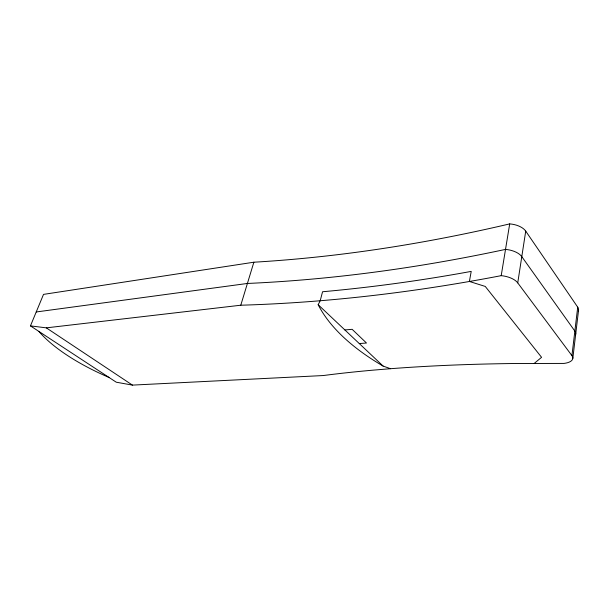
<?xml version="1.0" encoding="UTF-8"?>
<svg xmlns="http://www.w3.org/2000/svg" width="609" height="609" viewBox="0 0 609 609"><rect width="100%" height="100%" fill="white"/><g stroke="black" fill="none" stroke-linecap="round" stroke-linejoin="round"><path stroke-width="0.91" d="M571.927 355.641L577.72 307.172L525.727 231.131A17.25 9.394 6.6 0 0 509.703 223.891C425.676 243.63 340.081 257.12 253.869 262.213L43.521 294.383L30.45 325.884L116.258 382.201L132.442 385.109L323.204 375.547A899.653 190.236 8 0 1 372.502 370.203L390.491 368.711A899.653 190.236 8 0 1 515.595 363.497L563.972 363.421A16.253 6.981 7.2 0 0 571.927 355.641L517.741 282.888A17.745 8.815 7.8 0 0 501.207 275.656C415.33 292.16 328.221 302.643 240.783 305.216L46.314 327.855L30.45 325.884M572.81 358.465L578.55 310.171M517.741 282.888L525.727 231.131M501.207 275.656L509.703 223.891M240.783 305.216L253.869 262.213M390.491 368.711L383.114 366.07A264.649 125.111 6.1 0 1 318.164 304.713L320.205 300.762L322.557 291.749C372.388 287.265 422.007 280.422 471.214 271.393L469.394 281.457L485.259 286.436L541.576 357.316L534.268 363.375M36.22 311.968L247.406 283.459C334.219 279.6 420.568 267.572 505.516 249.393A17.494 9.112 7.2 0 1 521.791 256.633L574.858 331.09A16.047 7.239 6.6 0 1 575.452 334.927M344.877 329.949L352.147 329.317L366.481 343.019L359.287 343.552M46.314 327.855L132.442 385.109M318.164 304.713L383.114 366.07M577.72 307.172A15.842 7.483 6.1 0 1 578.284 311.13M109.064 377.481A127.723 46.954 18.6 0 1 38.9 331.433"/></g></svg>
